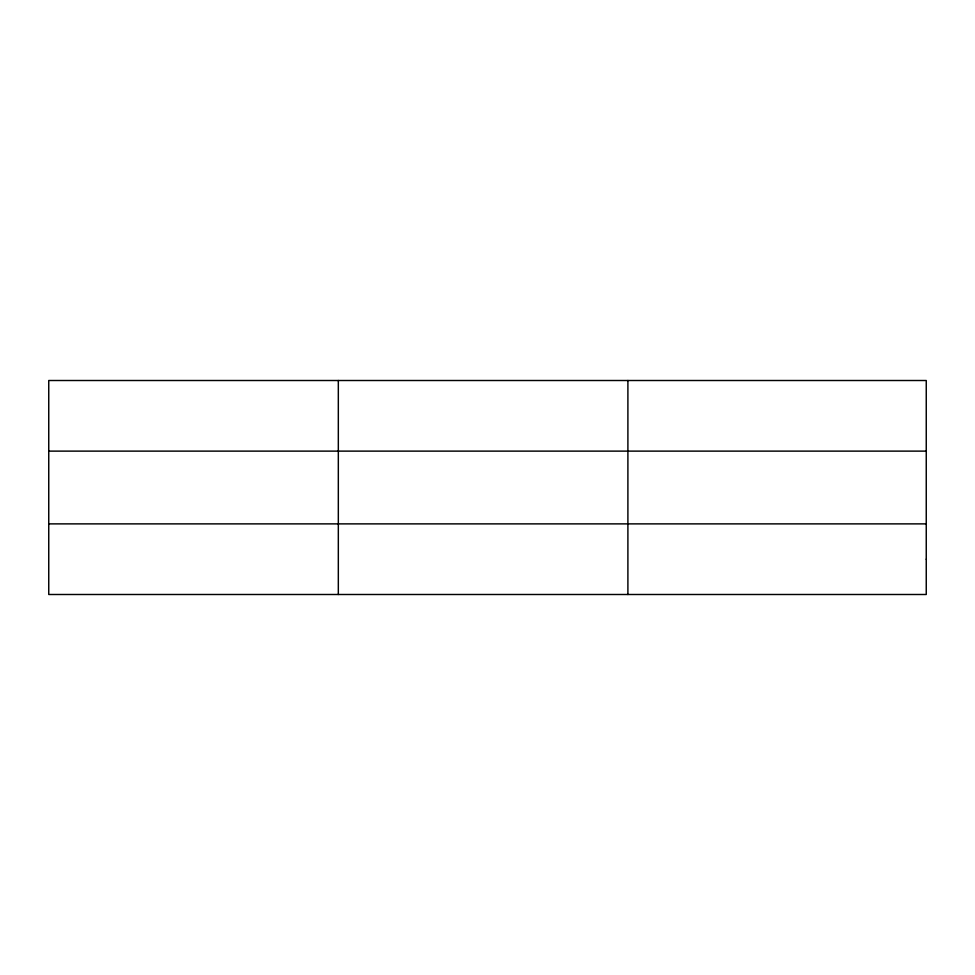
<?xml version="1.0" encoding="UTF-8"?>
<svg xmlns="http://www.w3.org/2000/svg" width="975" height="975" viewBox="0 0 975 975"><rect width="100%" height="100%" fill="white"/><g stroke="black" fill="none" stroke-linecap="round" stroke-linejoin="round"><path stroke-width="1.46" d="M338.325 380.506L338.325 594.494M627.9 380.506L627.9 594.494M48.75 451.12L926.25 451.12M48.75 523.88L926.25 523.88M926.25 559.187L926.25 594.494L48.75 594.494L48.75 380.506L926.25 380.506L926.25 559.187"/></g></svg>
